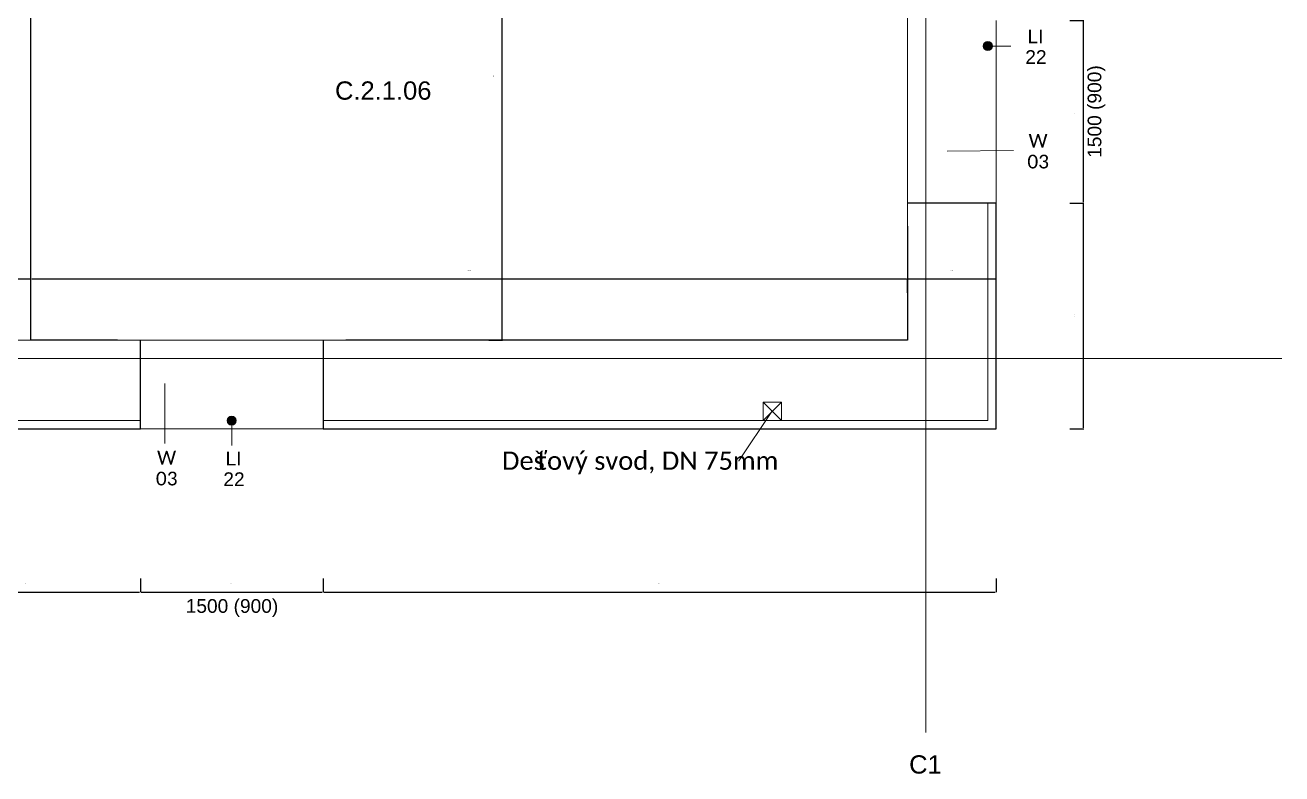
# Model space of a CAD drawing. Extents: x -47641 to 202, y -7675 to 12965.
# Drawn here: x -28266 to -21385, y -7675 to -3577 of the extents above; entities that cross this region are included whole.
import ezdxf

# ---------------------------------------------------------------- set-up
doc = ezdxf.new("R2010")
doc.units = 0
for name, color, linetype, lineweight in [('A-____-____-DIMS', 9, 'CONTINUOUS', 5), ('A-AREA-____-IDEN', 9, 'CONTINUOUS', 9), ('A-AREA-BNDY-OTLN', 9, 'CONTINUOUS', 5), ('A-GENM-____-IDEN', 9, 'CONTINUOUS', 9), ('A-GLAZ-____-IDEN', 9, 'CONTINUOUS', 9), ('A-WALL-____-MCUT', 9, 'CONTINUOUS', 25), ('A-WALL-____-OTLN', 9, 'CONTINUOUS', 9), ('A-WALL-____-PATT', 9, 'CONTINUOUS', 25), ('G-____-____-TEXT', 9, 'CONTINUOUS', 5), ('I-WALL-____-MCUT', 9, 'CONTINUOUS', 25), ('M-HVAC-DUCT-OTLN', 9, 'CONTINUOUS', 9), ('S-GRID-____-IDEN', 9, 'CONTINUOUS', 9), ('S-GRID-____-OTLN', 9, 'CONTINUOUS', 5)]:
    doc.layers.add(name, color=color, linetype=linetype, lineweight=lineweight)
doc.styles.add('Arial', font='Arial')
doc.styles.add('Arial_1', font='Arial_1')
doc.styles.add('Arial_2', font='Arial_2')
doc.styles.add('Arial_B', font='Arial_B')
doc.styles.add('Calibri', font='Calibri')
doc.styles.add('Calibri_2', font='Calibri_2')
doc.dimstyles.get("Standard").update_dxf_attribs({"dimtxt": 2.5, "dimasz": 2.5, "dimexe": 1.25, "dimexo": 0.625, "dimtad": 0, "dimtoh": 1, "dimdec": 4, "dimzin": 1, "dimdsep": 46, "dimtxsty": 'Standard', "dimcen": 0.09, "dimadec": 0, "dimazin": 0, "dimtfac": 1, "dimtdec": 4, "dimtofl": 0, "dimtmove": 0, "dimatfit": 3, "dimfxl": 1, "dimtolj": 1, "dimtzin": 0, "dimarcsym": 0})

# ---------------------------------------------------------------- blocks, each defined once
blk = doc.blocks.new('*D40')
at = {"layer": 'A-____-____-DIMS', "color": 0, "linetype": 'ByBlock', "lineweight": -2}
for p, q in [((-27634.9, -6605.3), (-27634.9, -6680.9)), ((-26634.9, -6605.3), (-26634.9, -6680.9)), ((-27629.9, -6679.6), (-26639.9, -6679.6))]:
    blk.add_line(p, q, dxfattribs=at)
for points in [[(-27634.9, -6679.6), (-27632.4, -6679.2), (-27632.4, -6680.1)], [(-26634.9, -6679.6), (-26637.4, -6680.1), (-26637.4, -6679.2)]]:
    blk.add_solid(points, dxfattribs=at)
at = {"layer": 'A-____-____-DIMS', "color": 0, "linetype": 'CONTINUOUS', "lineweight": -2, "insert": (-27134.9, -6631.3), "char_height": 2.5, "width": 15, "attachment_point": 5}
blk.add_mtext('1000.0000', dxfattribs=at)
blk = doc.blocks.new('*D41')
at = {"layer": 'A-____-____-DIMS', "color": 0, "linetype": 'ByBlock', "lineweight": -2}
for p, q in [((-28884.9, -6605.3), (-28884.9, -6680.9)), ((-27634.9, -6605.3), (-27634.9, -6680.9)), ((-28879.9, -6679.6), (-27639.9, -6679.6))]:
    blk.add_line(p, q, dxfattribs=at)
for points in [[(-28884.9, -6679.6), (-28882.4, -6679.2), (-28882.4, -6680.1)], [(-27634.9, -6679.6), (-27637.4, -6680.1), (-27637.4, -6679.2)]]:
    blk.add_solid(points, dxfattribs=at)
at = {"layer": 'A-____-____-DIMS', "color": 0, "linetype": 'CONTINUOUS', "lineweight": -2, "insert": (-28259.9, -6631.3), "char_height": 2.5, "width": 15, "attachment_point": 5}
blk.add_mtext('1250.0000', dxfattribs=at)
blk = doc.blocks.new('*D92')
at = {"layer": 'A-____-____-DIMS', "color": 0, "linetype": 'ByBlock', "lineweight": -2}
for p, q in [((-22544.9, -4551.8), (-22469.2, -4551.8)), ((-22470.5, -5781.8), (-22470.5, -4556.8)), ((-22544.9, -5786.8), (-22469.2, -5786.8))]:
    blk.add_line(p, q, dxfattribs=at)
for points in [[(-22470.5, -4551.8), (-22470.1, -4554.3), (-22470.9, -4554.3)], [(-22470.5, -5786.8), (-22470.9, -5784.3), (-22470.1, -5784.3)]]:
    blk.add_solid(points, dxfattribs=at)
at = {"layer": 'A-____-____-DIMS', "color": 0, "linetype": 'CONTINUOUS', "lineweight": -2, "insert": (-22518.8, -5169.3), "char_height": 2.5, "width": 15, "attachment_point": 5, "rotation": 90}
blk.add_mtext('1235.0000', dxfattribs=at)
blk = doc.blocks.new('*D93')
at = {"layer": 'A-____-____-DIMS', "color": 0, "linetype": 'ByBlock', "lineweight": -2}
for p, q in [((-26634.9, -6605.3), (-26634.9, -6680.9)), ((-22949.9, -6605.3), (-22949.9, -6680.9)), ((-26629.9, -6679.6), (-22954.9, -6679.6))]:
    blk.add_line(p, q, dxfattribs=at)
for points in [[(-26634.9, -6679.6), (-26632.4, -6679.2), (-26632.4, -6680.1)], [(-22949.9, -6679.6), (-22952.4, -6680.1), (-22952.4, -6679.2)]]:
    blk.add_solid(points, dxfattribs=at)
at = {"layer": 'A-____-____-DIMS', "color": 0, "linetype": 'CONTINUOUS', "lineweight": -2, "insert": (-24792.4, -6631.3), "char_height": 2.5, "width": 15.556, "attachment_point": 5}
blk.add_mtext('3685.0292', dxfattribs=at)
blk = doc.blocks.new('*D148')
at = {"layer": 'A-____-____-DIMS', "color": 0, "linetype": 'ByBlock', "lineweight": -2}
for p, q in [((-25727.6, -2416.8), (-25651.9, -2416.8)), ((-25653.2, -5296.8), (-25653.2, -2421.8)), ((-25727.6, -5301.8), (-25651.9, -5301.8))]:
    blk.add_line(p, q, dxfattribs=at)
for points in [[(-25653.2, -2416.8), (-25652.8, -2419.3), (-25653.6, -2419.3)], [(-25653.2, -5301.8), (-25653.6, -5299.3), (-25652.8, -5299.3)]]:
    blk.add_solid(points, dxfattribs=at)
at = {"layer": 'A-____-____-DIMS', "color": 0, "linetype": 'CONTINUOUS', "lineweight": -2, "insert": (-25701.5, -3859.3), "char_height": 2.5, "width": 15.556, "attachment_point": 5, "rotation": 90}
blk.add_mtext('2885.0000', dxfattribs=at)
blk = doc.blocks.new('*D154')
at = {"layer": 'A-____-____-DIMS', "color": 0, "linetype": 'ByBlock', "lineweight": -2}
for p, q in [((-22544.9, -3551.8), (-22469.2, -3551.8)), ((-22470.5, -4546.8), (-22470.5, -3556.8)), ((-22544.9, -4551.8), (-22469.2, -4551.8))]:
    blk.add_line(p, q, dxfattribs=at)
for points in [[(-22470.5, -3551.8), (-22470.1, -3554.3), (-22470.9, -3554.3)], [(-22470.5, -4551.8), (-22470.9, -4549.3), (-22470.1, -4549.3)]]:
    blk.add_solid(points, dxfattribs=at)
at = {"layer": 'A-____-____-DIMS', "color": 0, "linetype": 'CONTINUOUS', "lineweight": -2, "insert": (-22518.8, -4051.8), "char_height": 2.5, "width": 15, "attachment_point": 5, "rotation": 90}
blk.add_mtext('1000.0000', dxfattribs=at)
blk = doc.blocks.new('*D206')
at = {"layer": 'A-____-____-DIMS', "color": 0, "linetype": 'ByBlock', "lineweight": -2}
for p, q in [((-23434.9, -5041.7), (-23434.9, -4966)), ((-22954.9, -4967.3), (-23429.9, -4967.3)), ((-22949.9, -5041.7), (-22949.9, -4966))]:
    blk.add_line(p, q, dxfattribs=at)
for points in [[(-23434.9, -4967.3), (-23432.4, -4966.9), (-23432.4, -4967.7)], [(-22949.9, -4967.3), (-22952.4, -4967.7), (-22952.4, -4966.9)]]:
    blk.add_solid(points, dxfattribs=at)
at = {"layer": 'A-____-____-DIMS', "color": 0, "linetype": 'CONTINUOUS', "lineweight": -2, "insert": (-23192.4, -4919), "char_height": 2.5, "width": 13.889, "attachment_point": 5}
blk.add_mtext('485.0000', dxfattribs=at)
blk = doc.blocks.new('*D207')
at = {"layer": 'A-____-____-DIMS', "color": 0, "linetype": 'ByBlock', "lineweight": -2}
for p, q in [((-28234.9, -5041.7), (-28234.9, -4966)), ((-23439.9, -4967.3), (-28229.9, -4967.3)), ((-23434.9, -5041.7), (-23434.9, -4966))]:
    blk.add_line(p, q, dxfattribs=at)
for points in [[(-28234.9, -4967.3), (-28232.4, -4966.9), (-28232.4, -4967.7)], [(-23434.9, -4967.3), (-23437.4, -4967.7), (-23437.4, -4966.9)]]:
    blk.add_solid(points, dxfattribs=at)
at = {"layer": 'A-____-____-DIMS', "color": 0, "linetype": 'CONTINUOUS', "lineweight": -2, "insert": (-25834.9, -4919), "char_height": 2.5, "width": 15.833, "attachment_point": 5}
blk.add_mtext('4800.0000', dxfattribs=at)
blk = doc.blocks.new('*D208')
at = {"layer": 'A-____-____-DIMS', "color": 0, "linetype": 'ByBlock', "lineweight": -2}
for p, q in [((-28349.9, -5041.7), (-28349.9, -4966)), ((-28239.9, -4967.3), (-28344.9, -4967.3)), ((-28234.9, -5041.7), (-28234.9, -4966))]:
    blk.add_line(p, q, dxfattribs=at)
for points in [[(-28349.9, -4967.3), (-28347.4, -4966.9), (-28347.4, -4967.7)], [(-28234.9, -4967.3), (-28237.4, -4967.7), (-28237.4, -4966.9)]]:
    blk.add_solid(points, dxfattribs=at)
at = {"layer": 'A-____-____-DIMS', "color": 0, "linetype": 'CONTINUOUS', "lineweight": -2, "insert": (-28468, -5088.8), "char_height": 2.5, "width": 12.5, "attachment_point": 5}
blk.add_mtext('115.0000', dxfattribs=at)

msp = doc.modelspace()

# ---------------------------------------------------------------- hatches: boundary and pattern name
at = {"layer": 'A-GENM-____-IDEN'}
h = msp.add_hatch(color=256, dxfattribs=at)
edge = h.paths.add_edge_path(flags=0)
edge.add_arc((-22994.90222, -3691.79436), 25, 0, 360)
h = msp.add_hatch(color=256, dxfattribs=at)
edge = h.paths.add_edge_path(flags=0)
edge.add_arc((-27134.93142, -5741.79436), 25, 0, 360)
at = {"layer": 'A-WALL-____-PATT', "lineweight": 5}
h = msp.add_hatch(dxfattribs=at)
h.set_pattern_fill('FP_4', color=256, style=0)
h.set_pattern_definition([])
h.paths.add_polyline_path([(-22994.90222, -5741.79436), (-22949.90222, -5741.79436), (-22949.90222, -4551.79436), (-22994.90222, -4551.79436), (-22994.90222, -5301.79436)], flags=0)
h.paths.add_polyline_path([(-22949.90222, -3551.79436), (-22949.90222, -1676.79436), (-22994.90222, -1676.79436), (-22994.90222, -3551.79436)], flags=0)
h.paths.add_polyline_path([(-22994.90222, -1051.79436), (-22949.90222, -1051.79436), (-22949.90222, 698.20564), (-22994.90222, 698.20564), (-22994.90222, -242.61508)], flags=0)
h.paths.add_polyline_path([(-22994.90222, 1323.20564), (-22949.90222, 1323.20564), (-22949.90222, 3648.20564), (-22994.90222, 3648.20564), (-22994.90222, 2500.21294)], flags=0)
h.paths.add_polyline_path([(-22994.90222, 4648.20564), (-22949.90222, 4648.20564), (-22949.90222, 6633.20564), (-22994.90222, 6633.20564), (-22994.90222, 5243.04097)], flags=0)
h = msp.add_hatch(dxfattribs=at)
h.set_pattern_fill('FP_1', color=256, style=0)
h.set_pattern_definition([])
h.paths.add_polyline_path([(-23434.90222, -5301.79436), (-22994.90222, -5301.79436), (-22994.90222, -4551.79436), (-23434.90222, -4551.79436)], flags=0)
h.paths.add_polyline_path([(-22994.90222, -3551.79436), (-22994.90222, -1676.79436), (-23434.90222, -1676.79436), (-23434.90222, -3551.79436)], flags=0)
h.paths.add_polyline_path([(-23434.90222, -1051.79436), (-22994.90222, -1051.79436), (-22994.90222, 663.20564), (-23434.90222, 663.20564), (-23434.90222, -523.79436)], flags=0)
h = msp.add_hatch(dxfattribs=at)
h.set_pattern_fill('FP_1', color=256, style=0)
h.set_pattern_definition([])
h.paths.add_polyline_path([(-22994.90222, -5741.79436), (-22994.90222, -5301.79436), (-26634.93142, -5301.79436), (-26634.93142, -5741.79436), (-23740.64939, -5741.79436)], flags=0)
h.paths.add_polyline_path([(-27634.93142, -5741.79436), (-27634.93142, -5301.79436), (-28884.93142, -5301.79436), (-28884.93142, -5741.79436)], flags=0)
h.paths.add_polyline_path([(-29884.93142, -5741.79436), (-29884.93142, -5301.79436), (-30884.93142, -5301.79436), (-30884.93142, -5741.79436), (-30284.3557, -5741.79436)], flags=0)
h.paths.add_polyline_path([(-31884.93142, -5741.79436), (-31884.93142, -5301.79436), (-32449.90222, -5301.79436), (-32449.90222, -5741.79436)], flags=0)
h.paths.add_polyline_path([(-24224.90222, -5740.13128), (-24224.90222, -5640.13128), (-24124.90222, -5640.13128), (-24124.90222, -5740.13128)], flags=0)
h.paths.add_polyline_path([(-30384.3557, -5740.13128), (-30384.3557, -5640.13128), (-30284.3557, -5640.13128), (-30284.3557, -5740.13128)], flags=0)
h = msp.add_hatch(dxfattribs=at)
h.set_pattern_fill('FP_4', color=256, style=0)
h.set_pattern_definition([])
h.paths.add_polyline_path([(-22949.90222, -5786.79436), (-22949.90222, -5741.79436), (-26634.93142, -5741.79436), (-26634.93142, -5786.79436), (-23740.64939, -5786.79436)], flags=0)
h.paths.add_polyline_path([(-27634.93142, -5786.79436), (-27634.93142, -5741.79436), (-28884.93142, -5741.79436), (-28884.93142, -5786.79436)], flags=0)
h.paths.add_polyline_path([(-29884.93142, -5786.79436), (-29884.93142, -5741.79436), (-30884.93142, -5741.79436), (-30884.93142, -5786.79436), (-30527.28605, -5786.79436)], flags=0)
h.paths.add_polyline_path([(-31884.93142, -5786.79436), (-31884.93142, -5741.79436), (-35134.93142, -5741.79436), (-35134.93142, -5786.79436), (-33920.60438, -5786.79436)], flags=0)
h.paths.add_polyline_path([(-36134.93142, -5786.79436), (-36134.93142, -5741.79436), (-41634.93142, -5741.79436), (-41634.93142, -5786.79436), (-37313.92271, -5786.79436)], flags=0)
h.paths.add_polyline_path([(-42634.93142, -5786.79436), (-42634.93142, -5741.79436), (-45274.90222, -5741.79436), (-45274.90222, -5786.79436), (-44100.55937, -5786.79436)], flags=0)

# ---------------------------------------------------------------- linework, layer by layer
at = {"layer": 'A-AREA-BNDY-OTLN'}
msp.add_lwpolyline([(-28234.90222, -5301.79436), (-23434.90222, -5301.79436), (-23434.90222, -2416.79436), (-26477.40222, -2416.79436), (-28234.90222, -2416.79436)], close=True, dxfattribs=at)
at = {"layer": 'A-GENM-____-IDEN'}
for p, q in [((-22994.90222, -3691.79436), (-22868.83922, -3691.79436)), ((-27134.93142, -5741.79436), (-27134.93142, -5877.08504))]:
    msp.add_line(p, q, dxfattribs=at)
for centre in [(-22994.90222, -3691.79436), (-27134.93142, -5741.79436)]:
    msp.add_circle(centre, 25, dxfattribs=at)
at = {"layer": 'A-GLAZ-____-IDEN'}
for p, q in [((-23216.57213, -4267.52646), (-22854.90222, -4263.15492)), ((-27501.5134, -5538.40247), (-27501.5134, -5866.07215))]:
    msp.add_line(p, q, dxfattribs=at)
at = {"layer": 'A-WALL-____-MCUT'}
for p, q in [((-22949.90222, -4551.79436), (-23434.90222, -4551.79436)), ((-22949.90222, -5786.79436), (-22949.90222, -4551.79436)), ((-23434.90222, -4676.84397), (-23434.90222, -5301.79436)), ((-27759.98103, -5301.79436), (-28234.90222, -5301.79436)), ((-27634.93142, -5786.79436), (-27634.93142, -5301.79436)), ((-26634.93142, -5301.79436), (-26634.93142, -5786.79436)), ((-23434.90222, -5301.79436), (-26509.88181, -5301.79436)), ((-28884.93142, -5786.79436), (-27634.93142, -5786.79436)), ((-26634.93142, -5786.79436), (-22949.90222, -5786.79436))]:
    msp.add_line(p, q, dxfattribs=at)
at = {"layer": 'A-WALL-____-MCUT', "lineweight": 9}
for p, q in [((-22994.90222, -4551.79436), (-22994.90222, -5741.79436)), ((-28349.90222, -5301.79436), (-28234.90222, -5301.79436)), ((-28884.93142, -5741.79436), (-27634.93142, -5741.79436)), ((-26634.93142, -5741.79436), (-22994.90222, -5741.79436))]:
    msp.add_line(p, q, dxfattribs=at)
at = {"layer": 'A-WALL-____-OTLN'}
for p, q in [((-22949.90222, -3551.79436), (-22949.90222, -4551.79436)), ((-26634.93142, -5786.79436), (-27634.93142, -5786.79436))]:
    msp.add_line(p, q, dxfattribs=at)
at = {"layer": 'G-____-____-TEXT', "color": 250, "lineweight": 9}
for p, q in [((-24177.07052, -5692.55664), (-24357.40808, -5960.80386)), ((-24357.40808, -5960.80386), (-24360.20808, -5960.80386))]:
    msp.add_line(p, q, dxfattribs=at)
at = {"layer": 'I-WALL-____-MCUT'}
for p, q in [((-28234.90222, -3874.16633), (-28234.90222, -2416.79436)), ((-28234.90222, -5301.79436), (-28234.90222, -3874.42239))]:
    msp.add_line(p, q, dxfattribs=at)
at = {"layer": 'M-HVAC-DUCT-OTLN', "lineweight": 5}
for p, q in [((-24224.90222, -5740.13128), (-24224.90222, -5640.13128)), ((-24224.90222, -5640.13128), (-24124.90222, -5640.13128)), ((-24124.90222, -5640.13128), (-24224.90222, -5740.13128)), ((-24124.90222, -5740.13128), (-24224.90222, -5640.13128)), ((-24124.90222, -5640.13128), (-24124.90222, -5740.13128)), ((-24124.90222, -5740.13128), (-24224.90222, -5740.13128))]:
    msp.add_line(p, q, dxfattribs=at)
at = {"layer": 'S-GRID-____-OTLN', "linetype": 'CONTINUOUS', "lineweight": 9}
for p, q in [((-23334.90222, -6198.93533), (-23334.90222, 11487.43445)), ((-22634.82695, -5401.79436), (-46120.05674, -5401.79436)), ((-21384.82695, -5401.79436), (-22634.82695, -5401.79436)), ((-23334.90222, -7448.93533), (-23334.90222, -6198.93533))]:
    msp.add_line(p, q, dxfattribs=at)

# ---------------------------------------------------------------- texts
at = {"layer": 'A-AREA-____-IDEN', "lineweight": 5, "insert": (-26569.18598, -3885.20076), "char_height": 100, "width": 433.3333333, "attachment_point": 1, "style": 'Arial_B'}
msp.add_mtext('C.2.1.06', dxfattribs=at)
at = {"layer": 'A-GENM-____-IDEN', "lineweight": 5, "char_height": 75, "attachment_point": 1, "style": 'Arial_2'}
for s, insert, width in [('LI', (-22777.65098, -3601.69157), 58.3333333), ('22', (-22789.65098, -3714.41314), 91.6666667), ('LI', (-27168.74317, -5911.98224), 58.3333333), ('22', (-27180.74317, -6024.70381), 91.6666667)]:
    msp.add_mtext(s, dxfattribs=dict(at, insert=insert, width=width))
at = {"layer": 'A-GLAZ-____-IDEN', "lineweight": 5, "insert": (-22448.2696, -4303.60758), "char_height": 75, "width": 489.5833167, "attachment_point": 1, "rotation": 90, "style": 'Arial_1'}
msp.add_mtext('1500 (900)', dxfattribs=at)
at = {"layer": 'A-GLAZ-____-IDEN', "lineweight": 5, "char_height": 75, "attachment_point": 1}
for s, insert, width, style in [('W', (-22771.71398, -4172.26878), 66.6666667, 'Calibri_2'), ('03', (-22778.31398, -4286.55148), 91.6666667, 'Calibri_2'), ('W', (-27543.32515, -5906.82736), 66.6666667, 'Calibri_2'), ('03', (-27549.92515, -6021.11006), 91.6666667, 'Calibri_2'), ('1500 (900)', (-27386.74463, -6718.42699), 489.5833167, 'Arial_1')]:
    msp.add_mtext(s, dxfattribs=dict(at, insert=insert, width=width, style=style))
at = {"layer": 'G-____-____-TEXT', "color": 7, "lineweight": 9, "char_height": 100, "attachment_point": 1, "style": 'Calibri'}
for s, insert, width in [('Deš', (-25655.20808, -5910.80386), 644.4444444), ('ťový svod, DN 75mm', (-25462.06225, -5910.80386), 1841.7047639)]:
    msp.add_mtext(s, dxfattribs=dict(at, insert=insert, width=width))
at = {"layer": 'S-GRID-____-IDEN', "lineweight": 5, "insert": (-23425.76013, -7573.20946), "char_height": 100, "width": 100, "attachment_point": 1, "style": 'Arial'}
msp.add_mtext('C1', dxfattribs=at)

# ---------------------------------------------------------------- dimensions: what is measured, and where the dimension line sits
at = {"layer": 'A-____-____-DIMS', "lineweight": 9}
for base, p1, p2, picture, middle in [((-25653.18404, -2416.79436), (-25728.18404, -5301.79436), (-25728.18404, -2416.79436), '*D148', (-25701.47702, -3859.29436)), ((-22470.49178, -3551.79436), (-22545.49178, -4551.79436), (-22545.49178, -3551.79436), '*D154', (-22518.78475, -4051.79436)), ((-22470.49178, -4551.79436), (-22545.49178, -5786.79436), (-22545.49178, -4551.79436), '*D92', (-22518.81033, -5169.29436))]:
    dim = msp.add_linear_dim(base=base, p1=p1, p2=p2, angle=90, dimstyle='Standard', dxfattribs=at)
    dim.commit()
    dim.dimension.update_dxf_attribs({"geometry": picture, "text_midpoint": middle})
for base, p1, p2, picture, middle in [((-28234.90222, -4967.28471), (-23434.90222, -5042.28471), (-28234.90222, -5042.28471), '*D207', (-25834.90222, -4918.99174)), ((-23434.90222, -4967.28471), (-22949.90222, -5042.28471), (-23434.90222, -5042.28471), '*D206', (-23192.40222, -4918.99174)), ((-28349.90222, -4967.28471), (-28234.90222, -5042.28471), (-28349.90222, -5042.28471), '*D208', (-28468.04994, -5088.8064)), ((-27634.93142, -6679.64071), (-28884.93142, -6604.64071), (-27634.93142, -6604.64071), '*D41', (-28259.93142, -6631.34773)), ((-26634.93142, -6679.64071), (-27634.93142, -6604.64071), (-26634.93142, -6604.64071), '*D40', (-27134.93142, -6631.34773)), ((-22949.90222, -6679.64071), (-26634.93142, -6604.64071), (-22949.90222, -6604.64071), '*D93', (-24792.41682, -6631.32215))]:
    dim = msp.add_linear_dim(base=base, p1=p1, p2=p2, dimstyle='Standard', dxfattribs=at)
    dim.commit()
    dim.dimension.update_dxf_attribs({"geometry": picture, "text_midpoint": middle})

doc.saveas('drawing.dxf')
